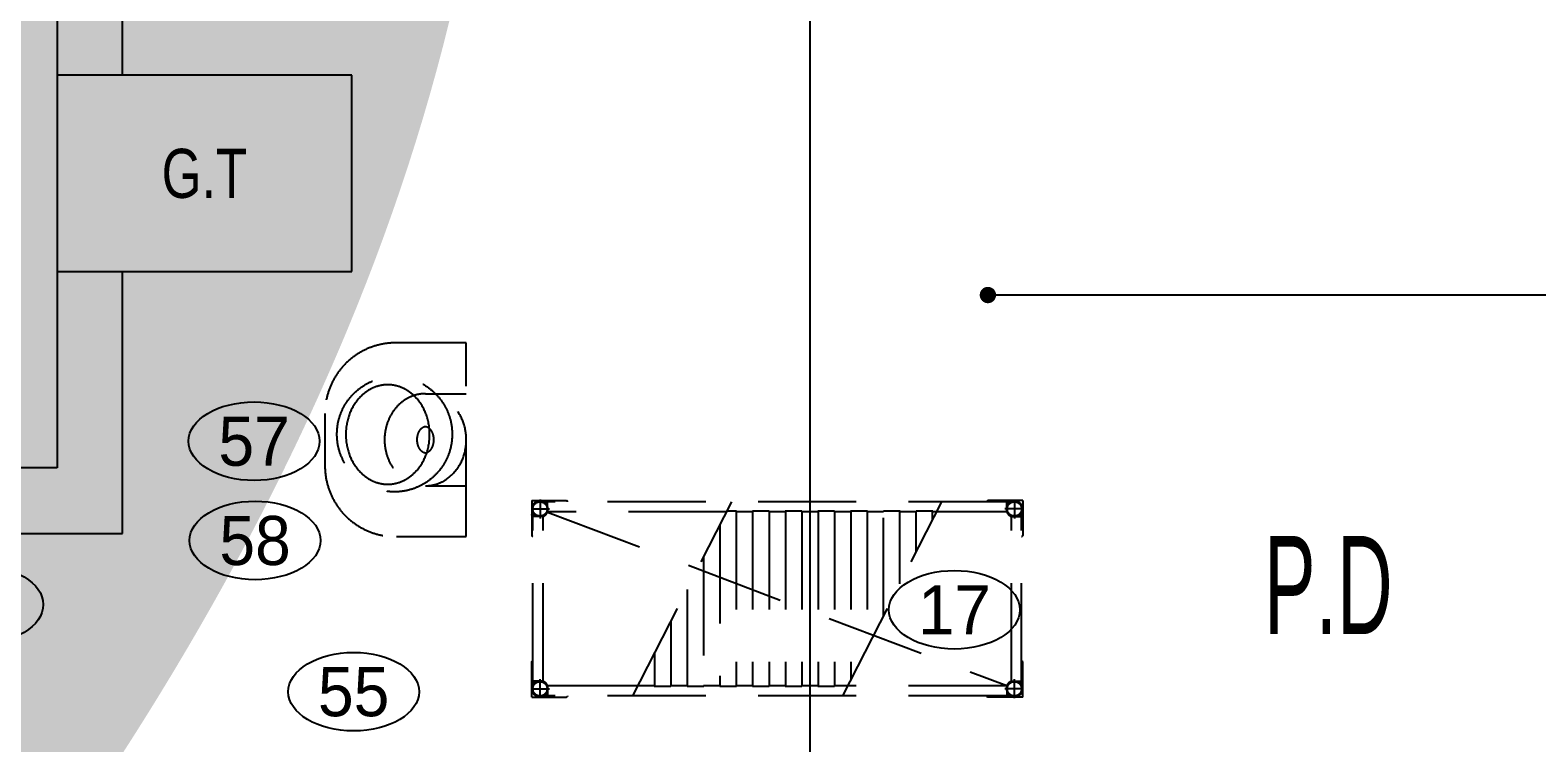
# Model space of a CAD drawing. Header units: millimetres. Extents: x 0 to 253659, y 0 to 59400.
# Drawn here: x 68366 to 72970, y 47270 to 49447 of the extents above; entities that cross this region are included whole.
import ezdxf
from ezdxf.enums import TextEntityAlignment as Align

# ---------------------------------------------------------------- set-up
doc = ezdxf.new("R2010")
doc.units = ezdxf.units.MM
doc.header["$LTSCALE"] = 200
doc.header["$MEASUREMENT"] = 0
doc.linetypes.add('HID', pattern=[2.3, 1.5, -0.8])
doc.layers.get('0').update_dxf_attribs({"linetype": 'CONTINUOUS'})
for name, color, linetype in [('1', 1, 'CONTINUOUS'), ('A-벽', 7, 'CONTINUOUS'), ('ROOM-LINE', 4, 'CONTINUOUS'), ('TEXT', 2, 'CONTINUOUS'), ('TR', 6, 'CONTINUOUS'), ('주방기구(기존)', 8, 'HID'), ('주방기구-기호', 9, 'CONTINUOUS')]:
    doc.layers.add(name, color=color, linetype=linetype)
doc.styles.add('MRS', font='NGULIM.TTF', dxfattribs={"height": 150})
doc.styles.get("Standard").update_dxf_attribs({"font": ''})
doc.styles.add('돋움', font='gulim.ttc', dxfattribs={"width": 0.8})
doc.styles.get('Standard').set_extended_font_data('Gulim')

# ---------------------------------------------------------------- blocks, each defined once
blk = doc.blocks.new('번호17', base_point=(99657, 79421))
at = {"color": 4}
blk.add_ellipse((99657, 79421), major_axis=(200, 0), ratio=0.6, dxfattribs=at)
at = {"style": 'MRS'}
blk.add_text('17', height=150, dxfattribs=at).set_placement((99657, 79421), align=Align.MIDDLE_CENTER)
blk = doc.blocks.new('번호55', base_point=(196078, 167114.9))
at = {"color": 4}
blk.add_ellipse((196078, 167114.9), major_axis=(200, 0), ratio=0.6, dxfattribs=at)
blk.add_text('55', height=150).set_placement((196078, 167114.9), align=Align.MIDDLE_CENTER)
blk = doc.blocks.new('번호57', base_point=(183100.4, 163957.2))
at = {"color": 4}
blk.add_ellipse((183100.4, 163957.2), major_axis=(200, 0), ratio=0.6, dxfattribs=at)
blk.add_text('57', height=150).set_placement((183100.4, 163957.2), align=Align.MIDDLE_CENTER)
blk = doc.blocks.new('번호58', base_point=(182900.4, 163676.8))
at = {"color": 4}
blk.add_ellipse((182900.4, 163676.8), major_axis=(200, 0), ratio=0.6, dxfattribs=at)
blk.add_text('58', height=150).set_placement((182900.4, 163676.8), align=Align.MIDDLE_CENTER)

msp = doc.modelspace()

# ---------------------------------------------------------------- linework, layer by layer
at = {"color": 4}
msp.add_ellipse((68206.451, 47691.98), major_axis=(200, 0), ratio=0.6, dxfattribs=at)
at = {"layer": '1'}
msp.add_line((70748.859, 53409.695), (70748.859, 39609.695), dxfattribs=at)
at = {"layer": 'ROOM-LINE'}
msp.add_line((75480.481, 48637.971), (71292.691, 48637.971), dxfattribs=at)
at = {"layer": 'ROOM-LINE', "const_width": 24.875}
msp.add_lwpolyline([(71280.366, 48635.54, 1), (71305.016, 48640.403, 1)], format="xyb", close=True, dxfattribs=at)
at = {"layer": 'TR'}
for p, q in [((68648.859, 49309.695), (68648.859, 50359.695)), ((68448.859, 50159.695), (68448.859, 48109.695)), ((69348.859, 49309.695), (68448.859, 49309.695)), ((69348.859, 48709.695), (69348.859, 49309.695)), ((68448.859, 48709.695), (69348.859, 48709.695)), ((68648.859, 47909.695), (68648.859, 48709.695)), ((68448.859, 48109.695), (58148.859, 48109.695)), ((64748.859, 47909.695), (68648.859, 47909.695))]:
    msp.add_line(p, q, dxfattribs=at)
at = {"layer": '주방기구(기존)'}
for p, q in [((69698.859, 48491.858), (69480.222, 48491.858)), ((69698.859, 47899.722), (69698.859, 48491.858)), ((69573.859, 48336.423), (69698.859, 48336.423)), ((69266.859, 48275.721), (69266.859, 48115.858)), ((69573.859, 48055.156), (69698.859, 48055.156)), ((69896.827, 47984.472), (69952.944, 47984.472)), ((69898.859, 48009.695), (70005.462, 48009.695)), ((69898.859, 48009.695), (69898.859, 47903.093)), ((69924.083, 48012.912), (69924.083, 47955.239)), ((69941.776, 48005.075), (69938.44, 48005.075)), ((69942.971, 48005.075), (69942.175, 48005.075)), ((69942.573, 48005.872), (69942.573, 48009.209)), ((69942.573, 48005.474), (69942.573, 48004.677)), ((69942.573, 48004.279), (69942.573, 48000.942)), ((69943.37, 48005.075), (69946.706, 48005.075)), ((69947.29, 47975.11), (69947.29, 48006.11)), ((71350.429, 48006.11), (69947.29, 48006.11)), ((70494.307, 47975.11), (69947.29, 47975.11)), ((69947.392, 47974.831), (71350.327, 47444.56)), ((70005.462, 48009.695), (70008.45, 48007.97)), ((70008.45, 48006.11), (70008.45, 48007.97)), ((70207.896, 47413.281), (70510.111, 48006.11)), ((70524.274, 47977.11), (70495.327, 47977.11)), ((70523.774, 47977.11), (70523.774, 47442.281)), ((70573.774, 47975.11), (70523.774, 47975.11)), ((70524.274, 47975.11), (70524.274, 47977.11)), ((70624.274, 47977.11), (70573.274, 47977.11)), ((70573.274, 47975.11), (70573.274, 47977.11)), ((70573.774, 47977.11), (70573.774, 47442.281)), ((70623.774, 47977.11), (70623.774, 47442.281)), ((70673.774, 47975.11), (70623.774, 47975.11)), ((70624.274, 47975.11), (70624.274, 47977.11)), ((70724.274, 47977.11), (70673.274, 47977.11)), ((70673.274, 47975.11), (70673.274, 47977.11)), ((70673.774, 47977.11), (70673.774, 47442.281)), ((70723.774, 47977.11), (70723.774, 47442.281)), ((70773.774, 47975.11), (70723.774, 47975.11)), ((70724.274, 47975.11), (70724.274, 47977.11)), ((70824.274, 47977.11), (70773.274, 47977.11)), ((70773.274, 47975.11), (70773.274, 47977.11)), ((70773.774, 47977.11), (70773.774, 47442.281)), ((70823.774, 47977.11), (70823.774, 47442.281)), ((70873.774, 47975.11), (70823.774, 47975.11)), ((70824.274, 47975.11), (70824.274, 47977.11)), ((70849.485, 47413.281), (71151.699, 48006.11)), ((70924.274, 47977.11), (70873.274, 47977.11)), ((70873.274, 47975.11), (70873.274, 47977.11)), ((70873.774, 47977.11), (70873.774, 47460.927)), ((70923.774, 47977.11), (70923.774, 47559.007)), ((70973.774, 47975.11), (70923.774, 47975.11)), ((70924.274, 47975.11), (70924.274, 47977.11)), ((71024.274, 47977.11), (70973.274, 47977.11)), ((70973.274, 47975.11), (70973.274, 47977.11)), ((70973.774, 47657.088), (70973.774, 47977.11)), ((71023.774, 47755.169), (71023.774, 47977.11)), ((71073.774, 47975.11), (71023.774, 47975.11)), ((71024.274, 47975.11), (71024.274, 47977.11)), ((71073.274, 47975.11), (71073.274, 47977.11)), ((71124.274, 47977.11), (71073.274, 47977.11)), ((71073.774, 47853.25), (71073.774, 47977.11)), ((71123.774, 47951.331), (71123.774, 47977.11)), ((71350.429, 47975.11), (71123.774, 47975.11)), ((71124.274, 47975.11), (71124.274, 47977.11)), ((71292.257, 48009.695), (71289.269, 48007.97)), ((71289.269, 48006.11), (71289.269, 48007.97)), ((71398.859, 48009.695), (71292.257, 48009.695)), ((71400.892, 47984.472), (71344.775, 47984.472)), ((71350.429, 47975.11), (71350.429, 48006.11)), ((71354.349, 48005.075), (71351.012, 48005.075)), ((71354.747, 48005.075), (71355.544, 48005.075)), ((71355.145, 48005.872), (71355.145, 48009.209)), ((71355.145, 48005.474), (71355.145, 48004.677)), ((71355.145, 48004.279), (71355.145, 48000.942)), ((71355.942, 48005.075), (71359.279, 48005.075)), ((71373.635, 48012.912), (71373.635, 47955.239)), ((71398.859, 48009.695), (71398.859, 47903.093)), ((69902.374, 47966.279), (69899.038, 47966.279)), ((69933.445, 47961.265), (69902.445, 47961.265)), ((69902.445, 47458.126), (69902.445, 47961.265)), ((69903.57, 47966.279), (69902.773, 47966.279)), ((69903.171, 47967.075), (69903.171, 47970.412)), ((69903.171, 47966.677), (69903.171, 47965.88)), ((69903.171, 47965.482), (69903.171, 47962.145)), ((69903.968, 47966.279), (69907.305, 47966.279)), ((69933.445, 47458.126), (69933.445, 47961.265)), ((70473.774, 47934.831), (70473.774, 47442.281)), ((71364.274, 47961.265), (71395.274, 47961.265)), ((71364.274, 47458.126), (71364.274, 47961.265)), ((71393.75, 47966.279), (71390.414, 47966.279)), ((71394.149, 47966.279), (71394.946, 47966.279)), ((71394.547, 47967.075), (71394.547, 47970.412)), ((71394.547, 47966.677), (71394.547, 47965.88)), ((71394.547, 47965.482), (71394.547, 47962.145)), ((71395.274, 47458.126), (71395.274, 47961.265)), ((71395.344, 47966.279), (71398.681, 47966.279)), ((69485.804, 47899.722), (69698.859, 47899.722)), ((69898.859, 47903.093), (69900.584, 47900.105)), ((69902.445, 47900.105), (69900.584, 47900.105)), ((71395.274, 47900.105), (71397.134, 47900.105)), ((71398.859, 47903.093), (71397.134, 47900.105)), ((70423.774, 47836.75), (70423.774, 47442.281)), ((70373.774, 47738.669), (70373.774, 47442.281)), ((70323.774, 47640.588), (70323.774, 47442.281)), ((69898.859, 47516.298), (69900.584, 47519.286)), ((69898.859, 47409.695), (69898.859, 47516.298)), ((69902.445, 47519.286), (69900.584, 47519.286)), ((70273.774, 47542.508), (70273.774, 47442.281)), ((71395.274, 47519.286), (71397.134, 47519.286)), ((71398.859, 47516.298), (71397.134, 47519.286)), ((71398.859, 47409.695), (71398.859, 47516.298)), ((69896.827, 47434.919), (69952.944, 47434.919)), ((69902.374, 47453.112), (69899.038, 47453.112)), ((69933.445, 47458.126), (69902.445, 47458.126)), ((69903.57, 47453.112), (69902.773, 47453.112)), ((69903.171, 47453.909), (69903.171, 47457.246)), ((69903.171, 47452.714), (69903.171, 47453.511)), ((69903.171, 47452.316), (69903.171, 47448.979)), ((69903.968, 47453.112), (69907.305, 47453.112)), ((69924.083, 47406.479), (69924.083, 47464.151)), ((70223.699, 47444.281), (69947.29, 47444.281)), ((69947.29, 47444.281), (69947.29, 47413.281)), ((70273.774, 47444.281), (70223.774, 47444.281)), ((70273.274, 47444.281), (70273.274, 47442.281)), ((70324.274, 47442.281), (70273.274, 47442.281)), ((70373.774, 47444.281), (70323.774, 47444.281)), ((70324.274, 47444.281), (70324.274, 47442.281)), ((70373.274, 47444.281), (70373.274, 47442.281)), ((70424.274, 47442.281), (70373.274, 47442.281)), ((70473.774, 47444.281), (70423.774, 47444.281)), ((70424.274, 47444.281), (70424.274, 47442.281)), ((70473.274, 47444.281), (70473.274, 47442.281)), ((70524.274, 47442.281), (70473.274, 47442.281)), ((70573.774, 47444.281), (70523.774, 47444.281)), ((70524.274, 47444.281), (70524.274, 47442.281)), ((70573.274, 47444.281), (70573.274, 47442.281)), ((70624.274, 47442.281), (70573.274, 47442.281)), ((70673.774, 47444.281), (70623.774, 47444.281)), ((70624.274, 47444.281), (70624.274, 47442.281)), ((70673.274, 47444.281), (70673.274, 47442.281)), ((70724.274, 47442.281), (70673.274, 47442.281)), ((70773.774, 47444.281), (70723.774, 47444.281)), ((70724.274, 47444.281), (70724.274, 47442.281)), ((70773.274, 47444.281), (70773.274, 47442.281)), ((70824.274, 47442.281), (70773.274, 47442.281)), ((71350.429, 47444.281), (70823.774, 47444.281)), ((70824.274, 47444.281), (70824.274, 47442.281)), ((71400.892, 47434.919), (71344.775, 47434.919)), ((71350.429, 47444.281), (71350.429, 47413.281)), ((71364.274, 47458.126), (71395.274, 47458.126)), ((71373.635, 47406.479), (71373.635, 47464.151)), ((71393.75, 47453.112), (71390.414, 47453.112)), ((71394.149, 47453.112), (71394.946, 47453.112)), ((71394.547, 47453.909), (71394.547, 47457.246)), ((71394.547, 47452.714), (71394.547, 47453.511)), ((71394.547, 47452.316), (71394.547, 47448.979)), ((71395.344, 47453.112), (71398.681, 47453.112)), ((69898.859, 47409.695), (70005.462, 47409.695)), ((69941.776, 47414.316), (69938.44, 47414.316)), ((69942.971, 47414.316), (69942.175, 47414.316)), ((69942.573, 47415.112), (69942.573, 47418.449)), ((69942.573, 47413.917), (69942.573, 47414.714)), ((69942.573, 47413.519), (69942.573, 47410.182)), ((69943.37, 47414.316), (69946.706, 47414.316)), ((71350.429, 47413.281), (69947.29, 47413.281)), ((70005.462, 47409.695), (70008.45, 47411.421)), ((70008.45, 47413.281), (70008.45, 47411.421)), ((71289.269, 47413.281), (71289.269, 47411.421)), ((71292.257, 47409.695), (71289.269, 47411.421)), ((71398.859, 47409.695), (71292.257, 47409.695)), ((71354.349, 47414.316), (71351.012, 47414.316)), ((71354.747, 47414.316), (71355.544, 47414.316)), ((71355.145, 47415.112), (71355.145, 47418.449)), ((71355.145, 47413.917), (71355.145, 47414.714)), ((71355.145, 47413.519), (71355.145, 47410.182)), ((71355.942, 47414.316), (71359.279, 47414.316))]:
    msp.add_line(p, q, dxfattribs=at)
msp.add_lwpolyline([(69458.859, 48363.858, 0.11478249), (69411.018, 48352.728, 0.10381407), (69368.35, 48319.338, 0.09132193), (69340.904, 48271.152, 0.08410134), (69330.859, 48211.858, 0.08410134), (69340.904, 48152.563, 0.09132193), (69368.35, 48104.377, 0.10381407), (69411.018, 48070.987, 0.11478249), (69458.859, 48059.858, 0.11478249), (69506.701, 48070.987, 0.10381407), (69549.369, 48104.377, 0.09132193), (69576.815, 48152.563, 0.08410134), (69586.859, 48211.858, 0.08410134), (69576.815, 48271.152, 0.09132193), (69549.369, 48319.338, 0.10381407), (69506.701, 48352.728, 0.11478249)], format="xyb", close=True, dxfattribs=at)
for centre, radius in [((69479.659, 48212.658), 176), ((69924.083, 47984.472), 23.207), ((69924.083, 47984.472), 21.763), ((69942.573, 48005.075), 3.735), ((71373.635, 47984.472), 23.207), ((71355.145, 48005.075), 3.735), ((71373.635, 47984.472), 21.763), ((69903.171, 47966.279), 3.735), ((71394.547, 47966.279), 3.735), ((69903.171, 47453.112), 3.735), ((69924.083, 47434.919), 23.207), ((69924.083, 47434.919), 21.763), ((71373.635, 47434.919), 23.207), ((71373.635, 47434.919), 21.763), ((71394.547, 47453.112), 3.735), ((69942.573, 47414.316), 3.735), ((71355.145, 47414.316), 3.735)]:
    msp.add_circle(centre, radius, dxfattribs=at)
for centre, radius, start, end in [((69483.013, 48275.722), 216.154, 89.260079, 180.000173), ((69483.013, 48115.858), 216.154, 179.999828, 270.739921), ((69924.083, 47984.472), 25.224, 90, 180), ((69924.083, 47984.472), 25.224, 291.786861, 338.213139), ((71373.635, 47984.472), 25.224, 201.786861, 248.213139), ((71373.635, 47984.472), 25.224, 0, 90), ((69924.083, 47434.919), 25.224, 180, 270), ((69924.083, 47434.919), 25.224, 21.786861, 68.213139), ((71373.635, 47434.919), 25.224, 111.786861, 158.213139), ((71373.635, 47434.919), 25.224, 270, 0)]:
    msp.add_arc(centre, radius, start, end, dxfattribs=at)
for start_param, end_param in [(3.14159265, 6.28318531), (0, 3.14159265)]:
    msp.add_ellipse((69573.859, 48195.79), major_axis=(0, -140.634), ratio=0.8888349, start_param=start_param, end_param=end_param, dxfattribs=at)
msp.add_open_spline([(69573.859, 48155.156), (69574.413, 48155.156), (69574.968, 48155.196), (69576.136, 48155.372), (69576.749, 48155.508), (69578.079, 48155.916), (69578.794, 48156.188), (69580.343, 48156.923), (69581.176, 48157.387), (69582.945, 48158.559), (69583.88, 48159.268), (69585.81, 48160.972), (69586.805, 48161.968), (69588.794, 48164.265), (69589.788, 48165.567), (69591.706, 48168.47), (69592.629, 48170.072), (69594.34, 48173.544), (69595.126, 48175.415), (69596.503, 48179.373), (69597.093, 48181.46), (69598.032, 48185.782), (69598.382, 48188.016), (69598.886, 48193.306), (69598.936, 48196.388), (69598.554, 48202.471), (69598.123, 48205.472), (69596.834, 48211.205), (69595.978, 48213.935), (69593.953, 48218.97), (69592.785, 48221.274), (69590.289, 48225.359), (69588.963, 48227.139), (69586.314, 48230.155), (69584.993, 48231.391), (69582.492, 48233.374), (69581.313, 48234.124), (69579.164, 48235.253), (69578.195, 48235.634), (69576.438, 48236.159), (69575.649, 48236.305), (69574.142, 48236.445), (69573.422, 48236.44), (69571.905, 48236.278), (69571.106, 48236.119), (69569.325, 48235.56), (69568.34, 48235.157), (69566.163, 48233.976), (69564.971, 48233.196), (69562.451, 48231.144), (69561.125, 48229.871), (69558.476, 48226.779), (69557.156, 48224.96), (69554.683, 48220.803), (69553.532, 48218.465), (69551.551, 48213.371), (69550.722, 48210.616), (69549.493, 48204.847), (69549.094, 48201.834), (69548.779, 48195.74), (69548.864, 48192.661), (69549.505, 48186.636), (69550.062, 48183.691), (69551.575, 48178.119), (69552.531, 48175.493), (69554.715, 48170.7), (69555.943, 48168.533), (69558.513, 48164.737), (69559.854, 48163.108), (69562.49, 48160.387), (69563.783, 48159.294), (69566.201, 48157.568), (69567.326, 48156.933), (69569.363, 48155.997), (69570.275, 48155.692), (69571.943, 48155.291), (69572.698, 48155.192), (69573.579, 48155.159), (69573.719, 48155.156), (69573.859, 48155.156)], degree=3, knots=[0, 0, 0, 0, 0.13309126, 0.13309126, 0.26618253, 0.26618253, 0.39927379, 0.39927379, 0.53236506, 0.53236506, 0.66545632, 0.66545632, 0.79854759, 0.79854759, 0.93163885, 0.93163885, 1.06473012, 1.06473012, 1.19782138, 1.19782138, 1.33091265, 1.33091265, 1.46400391, 1.46400391, 1.64124828, 1.64124828, 1.81849265, 1.81849265, 1.99573703, 1.99573703, 2.1729814, 2.1729814, 2.35022577, 2.35022577, 2.52747015, 2.52747015, 2.70471452, 2.70471452, 2.88195889, 2.88195889, 3.05920326, 3.05920326, 3.23644764, 3.23644764, 3.41369201, 3.41369201, 3.59093638, 3.59093638, 3.76818075, 3.76818075, 3.94542513, 3.94542513, 4.1226695, 4.1226695, 4.29991387, 4.29991387, 4.47715824, 4.47715824, 4.65440262, 4.65440262, 4.83164699, 4.83164699, 5.00889136, 5.00889136, 5.18613573, 5.18613573, 5.36338011, 5.36338011, 5.54062448, 5.54062448, 5.71786885, 5.71786885, 5.89511322, 5.89511322, 6.0723576, 6.0723576, 6.24960197, 6.24960197, 6.28318531, 6.28318531, 6.28318531, 6.28318531], dxfattribs=at)
for p in [(71364.274, 47458.341), (71394.547, 47456.847), (71395.274, 47458.126)]:
    msp.add_point(p, dxfattribs=at)

# ---------------------------------------------------------------- block references
at = {"layer": '주방기구-기호'}
for name, p in [('번호57', (69050.5, 48191.392)), ('번호58', (69053.407, 47888.061)), ('번호17', (71190.247, 47676.323)), ('번호55', (69354.658, 47426.021))]:
    msp.add_blockref(name, p, dxfattribs=at)

# ---------------------------------------------------------------- texts
at = {"layer": 'A-벽', "insert": (56860.275, 56025.894), "char_height": 20000, "attachment_point": 1}
msp.add_mtext_dynamic_manual_height_columns('2', width=367.11901, gutter_width=12.5, heights=[0], dxfattribs=at)
at = {"layer": 'TEXT', "style": '돋움'}
for s, height, width, p in [('G.T', 150, 0.8, (68898.859, 49009.695)), ('P.D', 300, 0.6, (72333.051, 47751.872))]:
    msp.add_text(s, height=height, dxfattribs=dict(at, width=width)).set_placement(p, align=Align.MIDDLE_CENTER)

doc.saveas('drawing.dxf')
